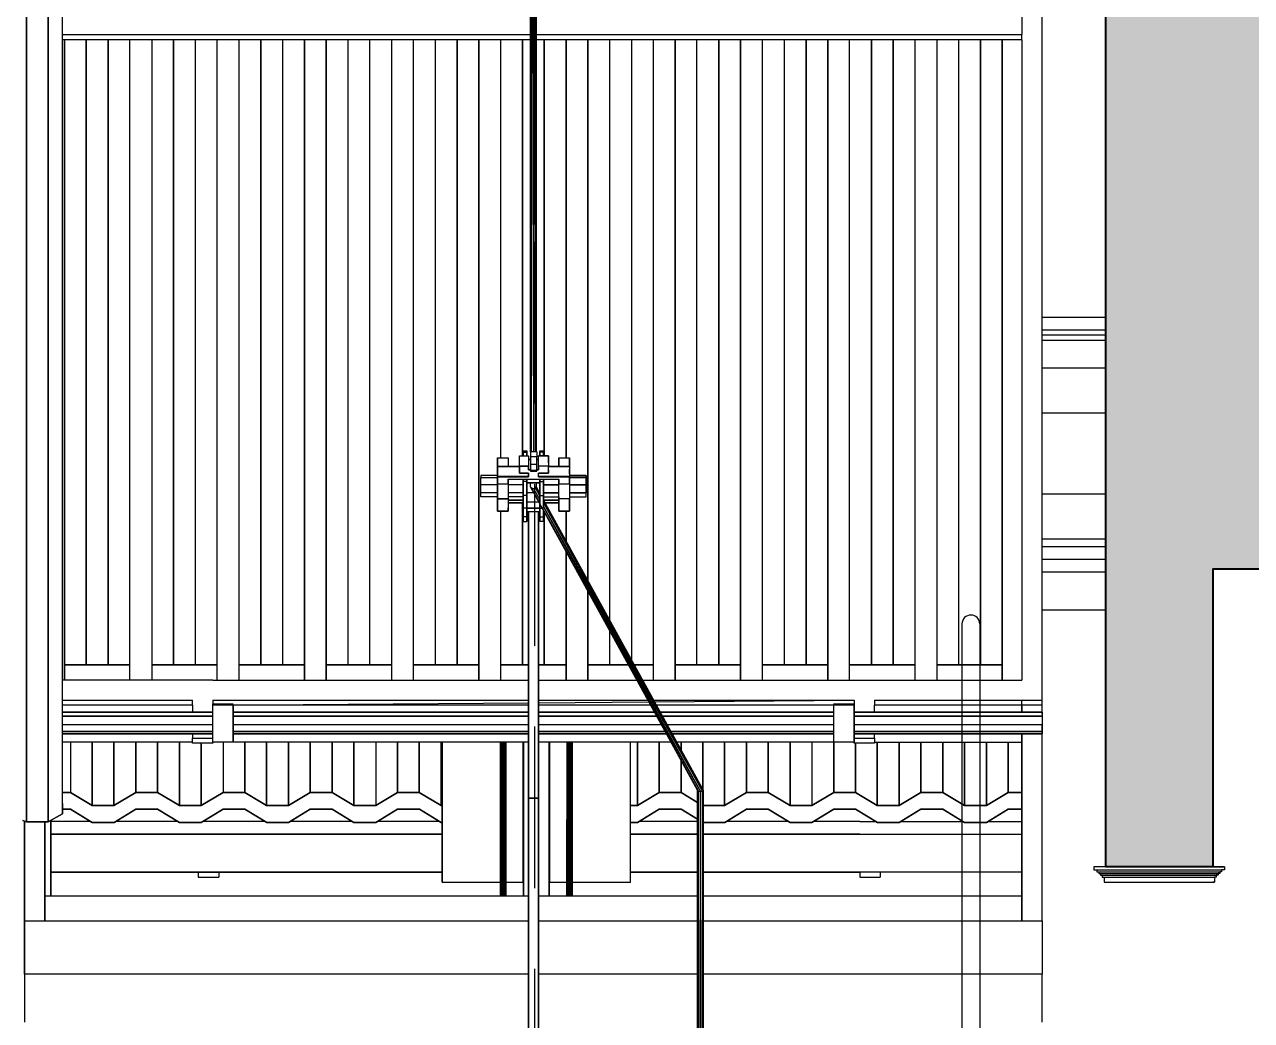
# Model space of a CAD drawing. Extents: x -43 to 90, y 6 to 81.
# Drawn here: x 29.152 to 33.974, y 19.528 to 23.443 of the extents above; entities that cross this region are included whole.
import ezdxf

# ---------------------------------------------------------------- set-up
doc = ezdxf.new("R2010")
doc.units = 0
doc.header["$LTSCALE"] = 0.1
doc.header["$MEASUREMENT"] = 0
doc.linetypes.add('HIDDEN', pattern=[9.525, 6.35, -3.175])
for name, color, linetype in [('cobertura nova', 4, 'CONTINUOUS'), ('hachures cobertura', 252, 'CONTINUOUS'), ('visto', 9, 'CONTINUOUS')]:
    doc.layers.add(name, color=color, linetype=linetype)
doc.layers.add('cortado', color=7, linetype='CONTINUOUS', lineweight=40)
doc.layers.add('hachuras cortado', color=7, linetype='CONTINUOUS', true_color=0xfeffff)

msp = doc.modelspace()

# ---------------------------------------------------------------- hatches: boundary and pattern name
at = {"layer": 'hachuras cortado', "linetype": 'ByBlock'}
msp.add_hatch(color=256, dxfattribs=at).paths.add_polyline_path([(42.9352, 25.9975), (43.5371, 25.9137), (43.5371, 26.4119), (43.7367, 26.4119), (43.7367, 20.1321), (43.2867, 20.1321), (43.2867, 21.302), (40.3389, 21.302), (40.3389, 20.1321), (39.9989, 20.1321), (39.9989, 21.302), (37.0903, 21.302), (37.0903, 20.1321), (36.7503, 20.1321), (36.7503, 21.302), (33.8214, 21.302), (33.8214, 20.1321), (33.4014, 20.1321), (33.4016, 26.5619), (33.6429, 26.5619), (33.6429, 26.4119), (34.1506, 26.4119), (38.3387, 28.6167)])

# ---------------------------------------------------------------- linework, layer by layer
at = {"layer": 'cobertura nova'}
for p, q in [((29.3004, 20.3806), (29.3004, 26.979)), ((29.1593, 26.9071), (29.1592, 20.3087)), ((29.2449, 20.3087), (29.245, 26.9071)), ((29.3002, 20.3402), (29.3003, 26.9386)), ((31.1406, 21.763), (31.1405, 26.1219)), ((31.1438, 21.763), (31.1405, 26.1219)), ((31.1438, 26.1151), (31.1517, 21.763)), ((31.1438, 21.763), (31.1438, 26.1151)), ((31.1518, 26.1123), (31.1596, 21.763)), ((31.1518, 26.1123), (31.1518, 21.763)), ((31.1597, 26.1151), (31.163, 21.763)), ((31.1598, 21.763), (31.1597, 26.1151)), ((31.163, 26.1219), (31.163, 21.763)), ((33.0717, 23.4824), (33.0717, 23.4031)), ((33.1517, 23.4031), (33.1517, 23.4824)), ((29.3004, 23.4031), (31.1406, 23.4031)), ((31.163, 23.4031), (33.0717, 23.4031)), ((33.0717, 23.3832), (33.0717, 23.4031)), ((33.1517, 20.8663), (33.1517, 23.4031)), ((31.1406, 23.3832), (29.3004, 23.3832)), ((31.1088, 21.7473), (31.1088, 23.3832)), ((33.0717, 23.3832), (31.163, 23.3832)), ((33.0717, 23.3832), (33.0717, 20.8663)), ((31.1115, 21.7676), (31.1259, 21.7676)), ((31.1115, 21.7676), (31.1115, 21.7489)), ((31.1115, 21.7624), (31.1115, 21.7676)), ((31.1115, 21.7473), (31.1115, 21.7624)), ((31.1115, 21.7624), (31.1259, 21.7624)), ((31.1115, 21.7624), (31.1115, 21.7473)), ((31.1115, 21.7489), (31.1115, 21.7489)), ((31.1115, 21.7473), (31.1115, 21.7489)), ((31.1115, 21.7489), (31.1115, 21.7473)), ((31.1259, 21.7676), (31.1259, 21.7624)), ((31.1259, 21.7624), (31.1259, 21.7676)), ((31.1259, 21.7624), (31.1259, 21.7473)), ((31.1259, 21.7473), (31.1259, 21.7624)), ((31.1648, 21.763), (31.1405, 21.763)), ((31.1405, 21.763), (31.1405, 21.744)), ((31.1648, 21.763), (31.1648, 21.744)), ((31.1771, 21.7676), (31.1771, 21.7489)), ((31.1771, 21.7624), (31.1771, 21.7676)), ((31.1771, 21.7676), (31.1915, 21.7676)), ((31.1771, 21.7676), (31.1771, 21.7624)), ((31.1771, 21.7489), (31.1771, 21.7676)), ((31.1771, 21.7473), (31.1771, 21.7624)), ((31.1915, 21.7624), (31.1771, 21.7624)), ((31.1771, 21.7624), (31.1771, 21.7473)), ((31.1771, 21.7489), (31.1771, 21.7473)), ((31.1771, 21.7489), (31.1771, 21.7489)), ((31.1771, 21.7489), (31.1771, 21.7489)), ((31.1915, 21.7676), (31.1915, 21.7624)), ((31.1915, 21.7624), (31.1915, 21.7676)), ((31.1915, 21.7473), (31.1915, 21.7624)), ((31.1915, 21.7624), (31.1915, 21.7473)), ((31.0103, 21.696), (31.0103, 21.7393)), ((31.0103, 21.7393), (31.0103, 21.7393)), ((31.0103, 21.7393), (31.0103, 21.7039)), ((31.0103, 21.7393), (31.0521, 21.7393)), ((31.0103, 21.7393), (31.0103, 21.696)), ((31.0103, 21.696), (31.0103, 21.7063)), ((31.0103, 21.7063), (31.0521, 21.7063)), ((31.0103, 21.6654), (31.0103, 21.7059)), ((31.0103, 21.7059), (31.0103, 21.6956)), ((31.0521, 21.7059), (31.0103, 21.7059)), ((31.0103, 21.7059), (31.0103, 21.6654)), ((31.0103, 21.7039), (31.0103, 21.696)), ((31.0103, 21.691), (31.0103, 21.7039)), ((31.0521, 21.7393), (31.0521, 21.7063)), ((31.0521, 21.7063), (31.0966, 21.7063)), ((31.0966, 21.7059), (31.0521, 21.7059)), ((31.0966, 21.7473), (31.1319, 21.7473)), ((31.0966, 21.7067), (31.0966, 21.7473)), ((31.0966, 21.7201), (31.0966, 21.7333)), ((31.0966, 21.7201), (31.0966, 21.7201)), ((31.0966, 21.6796), (31.0966, 21.7201)), ((31.1319, 21.7067), (31.0966, 21.7067)), ((31.0966, 21.7067), (31.0966, 21.6928)), ((31.0966, 21.6928), (31.0966, 21.7067)), ((31.0966, 21.7067), (31.0966, 21.7067)), ((31.0966, 21.7067), (31.1319, 21.7067)), ((31.1319, 21.7473), (31.1319, 21.7067)), ((31.1405, 21.7333), (31.1319, 21.7333)), ((31.1319, 21.7333), (31.1405, 21.7333)), ((31.1319, 21.6928), (31.1319, 21.7067)), ((31.1319, 21.7067), (31.1319, 21.7067)), ((31.1319, 21.7067), (31.1319, 21.6928)), ((31.1319, 21.7067), (31.1319, 21.7067)), ((31.1319, 21.7067), (31.1319, 21.7067)), ((31.1405, 21.744), (31.1405, 21.7138)), ((31.1648, 21.744), (31.1405, 21.744)), ((31.1405, 21.7138), (31.1405, 21.6901)), ((31.1648, 21.7138), (31.1405, 21.7138)), ((31.1648, 21.7138), (31.1648, 21.744)), ((31.1715, 21.7333), (31.1648, 21.7333)), ((31.1648, 21.7333), (31.1715, 21.7333)), ((31.1648, 21.6901), (31.1648, 21.7138)), ((31.2107, 21.7473), (31.1715, 21.7473)), ((31.1715, 21.7067), (31.1715, 21.7473)), ((31.1715, 21.7473), (31.2107, 21.7473)), ((31.2107, 21.7067), (31.1715, 21.7067)), ((31.1715, 21.7067), (31.1715, 21.6928)), ((31.1715, 21.6928), (31.1715, 21.7067)), ((31.2107, 21.7333), (31.2107, 21.7473)), ((31.2107, 21.7473), (31.2107, 21.7067)), ((31.2107, 21.7473), (31.2107, 21.7333)), ((31.2107, 21.7201), (31.2107, 21.7333)), ((31.2107, 21.7333), (31.2107, 21.7201)), ((31.2107, 21.6928), (31.2107, 21.7067)), ((31.2107, 21.7063), (31.2513, 21.7063)), ((31.2513, 21.7059), (31.2107, 21.7059)), ((31.2513, 21.7063), (31.2513, 21.7393)), ((31.2513, 21.7393), (31.2931, 21.7393)), ((31.2513, 21.7393), (31.2513, 21.7063)), ((31.2513, 21.7063), (31.2931, 21.7063)), ((31.2931, 21.7059), (31.2513, 21.7059)), ((31.2931, 21.7063), (31.2931, 21.7393)), ((31.2931, 21.7393), (31.2931, 21.7063)), ((31.2931, 21.7063), (31.2931, 21.7393)), ((31.2931, 21.7063), (31.2931, 21.7059)), ((31.2931, 21.7059), (31.2931, 21.6654)), ((30.9449, 21.6707), (30.9449, 21.6621)), ((31.0103, 21.6707), (30.9449, 21.6707)), ((30.9449, 21.6337), (30.9449, 21.6621)), ((30.9449, 21.6621), (31.0103, 21.6621)), ((31.0103, 21.6776), (31.0103, 21.696)), ((31.0103, 21.6956), (31.0103, 21.6772)), ((31.0103, 21.691), (31.0103, 21.691)), ((31.0103, 21.6707), (31.0103, 21.691)), ((31.0103, 21.691), (31.0103, 21.691)), ((31.0103, 21.6772), (31.0103, 21.6776)), ((31.0103, 21.6776), (31.0103, 21.6776)), ((31.0103, 21.6772), (31.0103, 21.6772)), ((31.0521, 21.6657), (31.0103, 21.6657)), ((31.0103, 21.6551), (31.0103, 21.6654)), ((31.0103, 21.6654), (31.0103, 21.6554)), ((31.0103, 21.6654), (31.0521, 21.6654)), ((31.0103, 21.6554), (31.0103, 21.637)), ((31.0103, 21.6367), (31.0103, 21.6551)), ((31.1319, 21.6657), (31.0521, 21.6657)), ((31.0521, 21.6654), (31.1319, 21.6654)), ((31.0521, 21.6554), (31.0521, 21.6551)), ((31.0521, 21.6551), (31.0521, 21.6554)), ((31.0521, 21.6554), (31.1319, 21.6554)), ((31.0521, 21.6551), (31.0521, 21.6367)), ((31.1319, 21.6551), (31.0521, 21.6551)), ((31.0521, 21.637), (31.0521, 21.6551)), ((31.0966, 21.6928), (31.0966, 21.6796)), ((31.0966, 21.6796), (31.0966, 21.6928)), ((31.0966, 21.6796), (31.1319, 21.6796)), ((31.1319, 21.6796), (31.0966, 21.6796)), ((31.1115, 21.6461), (31.1115, 21.6551)), ((31.1115, 21.6551), (31.1115, 21.6461)), ((31.1259, 21.6461), (31.1259, 21.6551)), ((31.126, 21.6551), (31.126, 21.6461)), ((31.1405, 21.6928), (31.1319, 21.6928)), ((31.1319, 21.6928), (31.1405, 21.6928)), ((31.1319, 21.6796), (31.1319, 21.6657)), ((31.1319, 21.6654), (31.1319, 21.6796)), ((31.1319, 21.6654), (31.1319, 21.6796)), ((31.1319, 21.6554), (31.1715, 21.6554)), ((31.1715, 21.6551), (31.1319, 21.6551)), ((31.1405, 21.6901), (31.1405, 21.6867)), ((31.1648, 21.6901), (31.1405, 21.6901)), ((31.1405, 21.6867), (31.1648, 21.6867)), ((31.1715, 21.6928), (31.1648, 21.6928)), ((31.1648, 21.6928), (31.1715, 21.6928)), ((31.1648, 21.6867), (31.1648, 21.6901)), ((31.1715, 21.6657), (31.1715, 21.6796)), ((31.1715, 21.6796), (31.2107, 21.6796)), ((31.2107, 21.6796), (31.1715, 21.6796)), ((31.1715, 21.6657), (31.1715, 21.6654)), ((31.2513, 21.6657), (31.1715, 21.6657)), ((31.1715, 21.6654), (31.1715, 21.6657)), ((31.1715, 21.6654), (31.2513, 21.6654)), ((31.1715, 21.6554), (31.2513, 21.6554)), ((31.2513, 21.6551), (31.1715, 21.6551)), ((31.1771, 21.6551), (31.1771, 21.6461)), ((31.1771, 21.6461), (31.1771, 21.6551)), ((31.1771, 21.6551), (31.1771, 21.6412)), ((31.1915, 21.6461), (31.1915, 21.6551)), ((31.1915, 21.6551), (31.1915, 21.6461)), ((31.2107, 21.6796), (31.2107, 21.6928)), ((31.2107, 21.6928), (31.2107, 21.6796)), ((31.2931, 21.6657), (31.2513, 21.6657)), ((31.2513, 21.6654), (31.2931, 21.6654)), ((31.2513, 21.6551), (31.2513, 21.6554)), ((31.2513, 21.6367), (31.2513, 21.6551)), ((31.2513, 21.6551), (31.2513, 21.637)), ((31.2931, 21.6772), (31.2931, 21.6956)), ((31.3585, 21.6707), (31.2931, 21.6707)), ((31.2931, 21.6707), (31.3585, 21.6707)), ((31.2931, 21.6654), (31.2931, 21.6551)), ((31.2931, 21.6554), (31.2931, 21.6654)), ((31.2931, 21.6621), (31.3585, 21.6621)), ((31.3585, 21.6621), (31.2931, 21.6621)), ((31.2931, 21.637), (31.2931, 21.6554)), ((31.2931, 21.6551), (31.2931, 21.6367)), ((31.3585, 21.6621), (31.3585, 21.6707)), ((31.3585, 21.6707), (31.3585, 21.6621)), ((31.3585, 21.6621), (31.3585, 21.6621)), ((31.3585, 21.6337), (31.3585, 21.6621)), ((31.3585, 21.6621), (31.3585, 21.6337)), ((30.9449, 21.6022), (30.9449, 21.6337)), ((31.0103, 21.6337), (30.9449, 21.6337)), ((31.0103, 21.637), (31.0521, 21.637)), ((31.0103, 21.5788), (31.0103, 21.6367)), ((31.0521, 21.6367), (31.0103, 21.6367)), ((31.0103, 21.6367), (31.0103, 21.5788)), ((31.0521, 21.6367), (31.0521, 21.5788)), ((31.1115, 21.6337), (31.0521, 21.6337)), ((31.1115, 21.5918), (31.1115, 21.6461)), ((31.1259, 21.6461), (31.1115, 21.6461)), ((31.1115, 21.6461), (31.1115, 21.5918)), ((31.1115, 21.6022), (31.1115, 21.6337)), ((31.1259, 21.5918), (31.1259, 21.6461)), ((31.1771, 21.6412), (31.1259, 21.6412)), ((31.1259, 21.6412), (31.1771, 21.6412)), ((31.126, 21.6461), (31.126, 21.5918)), ((31.1406, 21.6253), (31.1406, 21.6412)), ((31.7966, 20.4334), (31.1406, 21.6253)), ((31.7999, 20.4302), (31.1406, 21.6253)), ((31.1406, 21.6253), (31.1439, 21.6213)), ((31.1771, 21.561), (31.1439, 21.6213)), ((31.1439, 21.6213), (31.1518, 21.6196)), ((31.1771, 21.5617), (31.1439, 21.6213)), ((31.1518, 21.6196), (31.1598, 21.6213)), ((31.1518, 21.6196), (31.1771, 21.5744)), ((31.1518, 21.6196), (31.1771, 21.5738)), ((31.1598, 21.6213), (31.163, 21.6253)), ((31.1598, 21.6213), (31.1771, 21.5901)), ((31.1771, 21.5899), (31.1598, 21.6213)), ((31.1623, 21.6412), (31.163, 21.6253)), ((31.163, 21.6412), (31.163, 21.6253)), ((31.163, 21.6253), (31.1771, 21.5999)), ((31.1771, 21.6461), (31.1915, 21.6461)), ((31.1771, 21.6461), (31.1771, 21.5918)), ((31.1771, 21.5918), (31.1771, 21.6461)), ((31.1771, 21.6412), (31.1771, 21.6412)), ((31.1771, 21.6412), (31.1771, 21.602)), ((31.1915, 21.5918), (31.1915, 21.6461)), ((31.1915, 21.6461), (31.1915, 21.5918)), ((31.1915, 21.6337), (31.2513, 21.6337)), ((31.2513, 21.6337), (31.1915, 21.6337)), ((31.1915, 21.6337), (31.1915, 21.6022)), ((31.2513, 21.637), (31.2931, 21.637)), ((31.2931, 21.6367), (31.2513, 21.6367)), ((31.2513, 21.5788), (31.2513, 21.6367)), ((31.2931, 21.6367), (31.2931, 21.5788)), ((31.2931, 21.6337), (31.3585, 21.6337)), ((31.3585, 21.6337), (31.2931, 21.6337)), ((31.3585, 21.6337), (31.3585, 21.6337)), ((31.3585, 21.6022), (31.3585, 21.6337)), ((31.3585, 21.6337), (31.3585, 21.6022)), ((30.9449, 21.586), (30.9449, 21.6022)), ((31.0103, 21.6022), (30.9449, 21.6022)), ((31.0103, 21.586), (30.9449, 21.586)), ((31.0103, 21.586), (31.0103, 21.5733)), ((31.0103, 21.5305), (31.0103, 21.586)), ((31.0521, 21.5788), (31.0103, 21.5788)), ((31.0103, 21.5788), (31.0103, 21.5788)), ((31.0103, 21.5788), (31.0103, 21.5434)), ((31.0103, 21.5434), (31.0103, 21.5788)), ((31.0103, 21.5788), (31.0103, 21.5788)), ((31.0103, 21.5788), (31.0521, 21.5788)), ((31.0103, 21.5733), (31.0103, 21.5629)), ((31.0103, 21.5629), (31.0103, 21.5629)), ((31.0103, 21.5622), (31.0103, 21.5629)), ((31.0103, 21.5622), (31.0103, 21.5622)), ((31.1115, 21.6022), (31.0521, 21.6022)), ((31.1115, 21.586), (31.0521, 21.586)), ((31.0521, 21.5788), (31.0521, 21.5434)), ((31.1115, 21.5733), (31.0521, 21.5733)), ((31.0521, 21.5733), (31.1115, 21.5733)), ((31.0521, 21.5629), (31.1115, 21.5629)), ((31.1115, 21.5622), (31.0521, 21.5622)), ((31.1088, 20.9258), (31.1088, 21.5622)), ((31.1115, 21.586), (31.1115, 21.6022)), ((31.1259, 21.5918), (31.1115, 21.5918)), ((31.1115, 21.5918), (31.1115, 21.5425)), ((31.1115, 21.5425), (31.1115, 21.5918)), ((31.1115, 21.5593), (31.1115, 21.586)), ((31.1115, 21.586), (31.1115, 21.5593)), ((31.1115, 21.5593), (31.1115, 21.5593)), ((31.1115, 21.5173), (31.1115, 21.5593)), ((31.1115, 21.5593), (31.1115, 21.5173)), ((31.1534, 21.602), (31.1259, 21.602)), ((31.1259, 21.5425), (31.1259, 21.5918)), ((31.1259, 21.5663), (31.173, 21.5663)), ((31.126, 21.5918), (31.126, 21.5425)), ((31.1771, 21.602), (31.1759, 21.602)), ((31.1771, 21.602), (31.1771, 21.5999)), ((31.1771, 21.5918), (31.1915, 21.5918)), ((31.1771, 21.5918), (31.1771, 21.5425)), ((31.1771, 21.5425), (31.1771, 21.5918)), ((31.1771, 21.559), (31.1771, 21.5413)), ((31.1915, 21.6022), (31.2513, 21.6022)), ((31.2513, 21.6022), (31.1915, 21.6022)), ((31.1915, 21.5425), (31.1915, 21.5918)), ((31.1915, 21.5918), (31.1915, 21.5425)), ((31.1915, 21.586), (31.2513, 21.586)), ((31.1915, 21.5736), (31.8191, 20.4334)), ((31.1915, 21.5641), (31.8191, 20.4334)), ((31.8158, 20.4302), (31.1915, 21.5637)), ((31.2513, 21.5733), (31.1917, 21.5733)), ((31.1917, 21.5733), (31.2513, 21.5733)), ((31.1974, 21.5629), (31.2513, 21.5629)), ((31.2513, 21.5622), (31.1978, 21.5622)), ((31.2513, 21.586), (31.2513, 21.5733)), ((31.2513, 21.5434), (31.2513, 21.586)), ((31.2931, 21.5788), (31.2513, 21.5788)), ((31.2513, 21.5434), (31.2513, 21.5788)), ((31.2513, 21.5788), (31.2513, 21.5434)), ((31.2513, 21.5629), (31.2513, 21.5629)), ((31.2513, 21.5622), (31.2513, 21.5622)), ((31.2931, 21.6022), (31.3585, 21.6022)), ((31.3585, 21.6022), (31.2931, 21.6022)), ((31.2931, 21.586), (31.3585, 21.586)), ((31.2931, 21.5788), (31.2931, 21.5434)), ((31.2931, 21.5305), (31.2931, 21.5788)), ((31.2931, 21.5788), (31.2931, 21.5733)), ((31.2931, 21.5622), (31.2931, 21.5788)), ((31.2931, 21.5434), (31.2931, 21.5788)), ((31.2931, 21.5733), (31.2931, 21.5622)), ((31.3585, 21.586), (31.3585, 21.6022)), ((31.0103, 21.5434), (31.0103, 21.5305)), ((31.0103, 21.5305), (31.0103, 21.5434)), ((31.0103, 21.5305), (31.0521, 21.5305)), ((31.0521, 21.5305), (31.0103, 21.5305)), ((31.0521, 21.5434), (31.0521, 21.5305)), ((31.0521, 21.5305), (31.0521, 21.5434)), ((31.1259, 21.5425), (31.1115, 21.5425)), ((31.1115, 21.5425), (31.1115, 21.5077)), ((31.1115, 21.5077), (31.1115, 21.5425)), ((31.1115, 21.5173), (31.1115, 21.5173)), ((31.1115, 21.4943), (31.1115, 21.5173)), ((31.1115, 21.5173), (31.1115, 21.4943)), ((31.1259, 21.5077), (31.1115, 21.5077)), ((31.1115, 21.5077), (31.1115, 21.4891)), ((31.1115, 21.4891), (31.1115, 21.5077)), ((31.1259, 21.5077), (31.1259, 21.5425)), ((31.1259, 21.5413), (31.1771, 21.5413)), ((31.1771, 21.5413), (31.1259, 21.5413)), ((31.1259, 21.5413), (31.1259, 21.5278)), ((31.1771, 21.5278), (31.1259, 21.5278)), ((31.1259, 21.4891), (31.1259, 21.5077)), ((31.126, 21.5425), (31.126, 21.5077)), ((31.126, 21.5173), (31.126, 21.5278)), ((31.126, 21.4943), (31.126, 21.5173)), ((31.126, 21.5077), (31.126, 21.4891)), ((31.1319, 20.4444), (31.1319, 21.5278)), ((31.1319, 21.5278), (31.1319, 20.4022)), ((31.1319, 20.4022), (31.1319, 21.5278)), ((31.1319, 21.5278), (31.1319, 20.4444)), ((31.1714, 20.4022), (31.1715, 21.5278)), ((31.1714, 21.5278), (31.1714, 20.4022)), ((31.1771, 21.5425), (31.1862, 21.5425)), ((31.1862, 21.5425), (31.1771, 21.5425)), ((31.1771, 21.5425), (31.1771, 21.5077)), ((31.1771, 21.5425), (31.1771, 21.5425)), ((31.1771, 21.5077), (31.1771, 21.5425)), ((31.1771, 21.5413), (31.1771, 21.5413)), ((31.1771, 21.5413), (31.1771, 21.5278)), ((31.1771, 21.5278), (31.1771, 21.5173)), ((31.1771, 21.5173), (31.1771, 21.5173)), ((31.1771, 21.4943), (31.1771, 21.5173)), ((31.1771, 21.5173), (31.1771, 21.4943)), ((31.1771, 21.5077), (31.1915, 21.5077)), ((31.1771, 21.5077), (31.1771, 21.4891)), ((31.1771, 21.4891), (31.1771, 21.5077)), ((31.7999, 20.4302), (31.1873, 21.5425)), ((31.8079, 20.4289), (31.1878, 21.5425)), ((31.1915, 21.5485), (31.8158, 20.4302)), ((31.1915, 21.5476), (31.8079, 20.4289)), ((31.1915, 21.5425), (31.1915, 21.5425)), ((31.1915, 21.5077), (31.1915, 21.5328)), ((31.1915, 21.5328), (31.1915, 21.5077)), ((31.1915, 21.4891), (31.1915, 21.5077)), ((31.1915, 21.5077), (31.1915, 21.4891)), ((31.1945, 20.9258), (31.1945, 21.5273)), ((31.2513, 21.5305), (31.2513, 21.5434)), ((31.2513, 21.5434), (31.2513, 21.5305)), ((31.2931, 21.5305), (31.2513, 21.5305)), ((31.2513, 21.5305), (31.2931, 21.5305)), ((31.2802, 21.4124), (31.2802, 21.5305)), ((31.2802, 21.5305), (31.2802, 21.4124)), ((31.2931, 21.5434), (31.2931, 21.5305)), ((31.2931, 21.5434), (31.2931, 21.5305)), ((31.2931, 21.5305), (31.2931, 21.5434)), ((31.1115, 21.4943), (31.1115, 21.4891)), ((31.1115, 21.4891), (31.1259, 21.4891)), ((31.126, 21.4891), (31.126, 21.4943)), ((31.1771, 21.4943), (31.1771, 21.4943)), ((31.1771, 21.4891), (31.1771, 21.4943)), ((31.1771, 21.4943), (31.1771, 21.4943)), ((31.1771, 21.4943), (31.1771, 21.4891)), ((31.1915, 21.4891), (31.1771, 21.4891)), ((29.5659, 20.9258), (29.3088, 20.9258)), ((29.3088, 20.9258), (29.5659, 20.9258)), ((29.9088, 20.9258), (29.6517, 20.9258)), ((29.6517, 20.9258), (29.9088, 20.9258)), ((30.2517, 20.9258), (29.9945, 20.9258)), ((29.9945, 20.9258), (30.2517, 20.9258)), ((30.5945, 20.9258), (30.3374, 20.9258)), ((30.3374, 20.9258), (30.5945, 20.9258)), ((30.9374, 20.9258), (30.6802, 20.9258)), ((30.6802, 20.9258), (30.9374, 20.9258)), ((31.1319, 20.9258), (31.0231, 20.9258)), ((31.0231, 20.9258), (31.1319, 20.9258)), ((31.2802, 20.9258), (31.1714, 20.9258)), ((31.1714, 20.9258), (31.2802, 20.9258)), ((31.5256, 20.9258), (31.3659, 20.9258)), ((31.3659, 20.9258), (31.5256, 20.9258)), ((31.6231, 20.9258), (31.5481, 20.9258)), ((31.5481, 20.9258), (31.6231, 20.9258)), ((31.9659, 20.9258), (31.7088, 20.9258)), ((31.7088, 20.9258), (31.9659, 20.9258)), ((32.3088, 20.9258), (32.0517, 20.9258)), ((32.0517, 20.9258), (32.3088, 20.9258)), ((32.6517, 20.9258), (32.3945, 20.9258)), ((32.3945, 20.9258), (32.6517, 20.9258)), ((32.9945, 20.9258), (32.7374, 20.9258)), ((32.7374, 20.9258), (32.9945, 20.9258)), ((29.8117, 20.8663), (29.3004, 20.8663)), ((29.8917, 20.8663), (29.8117, 20.8663)), ((29.8917, 20.8663), (31.1319, 20.8663)), ((31.1714, 20.8663), (31.5584, 20.8663)), ((31.5808, 20.8663), (32.4117, 20.8663)), ((32.4117, 20.8663), (32.4917, 20.8663)), ((32.4917, 20.8663), (33.0717, 20.8663)), ((33.1517, 20.787), (33.1517, 20.8663)), ((29.3004, 20.787), (29.8117, 20.787)), ((29.8117, 20.7671), (29.8117, 20.787)), ((29.8917, 20.787), (31.1319, 20.787)), ((29.8917, 20.787), (29.8917, 20.7728)), ((29.8917, 20.787), (29.8917, 20.7728)), ((31.1714, 20.787), (31.602, 20.787)), ((31.6245, 20.787), (32.4117, 20.787)), ((31.6279, 20.7808), (32.4117, 20.787)), ((32.4117, 20.787), (32.4117, 20.7671)), ((32.4917, 20.787), (33.0717, 20.787)), ((32.4917, 20.787), (32.4917, 20.7671)), ((33.0717, 20.787), (33.1517, 20.787)), ((33.0717, 20.7671), (33.0717, 20.787)), ((33.1517, 20.7671), (33.1517, 20.787)), ((29.8117, 20.7671), (29.3004, 20.7671)), ((29.3004, 20.7401), (29.8916, 20.7401)), ((29.8916, 20.7401), (29.3004, 20.7401)), ((29.8117, 20.7671), (29.8117, 20.7401)), ((29.8916, 20.7728), (29.8916, 20.7728)), ((29.8916, 20.7728), (29.9716, 20.7728)), ((29.8916, 20.6228), (29.8916, 20.7728)), ((29.8917, 20.7671), (31.1319, 20.7769)), ((31.1319, 20.7671), (29.8917, 20.7671)), ((29.9716, 20.7671), (29.9716, 20.6228)), ((29.9716, 20.6228), (29.9716, 20.7671)), ((29.9716, 20.7401), (31.1319, 20.7401)), ((31.1319, 20.7401), (29.9716, 20.7401)), ((31.1714, 20.7772), (31.6055, 20.7807)), ((31.613, 20.7671), (31.1714, 20.7671)), ((31.1714, 20.7401), (31.6278, 20.7401)), ((31.6278, 20.7401), (31.1714, 20.7401)), ((32.4117, 20.7671), (31.6354, 20.7671)), ((31.6503, 20.7401), (32.3316, 20.7401)), ((32.3316, 20.7401), (31.6503, 20.7401)), ((32.3316, 20.7728), (32.4116, 20.7728)), ((32.3316, 20.7671), (32.3316, 20.6228)), ((32.3316, 20.7671), (32.3316, 20.7401)), ((32.4116, 20.7671), (32.4116, 20.6228)), ((32.4116, 20.6228), (32.4116, 20.7671)), ((32.4116, 20.7401), (33.1517, 20.7401)), ((33.1517, 20.7401), (32.4116, 20.7401)), ((32.4117, 20.7671), (32.4117, 20.7401)), ((32.4917, 20.7401), (32.4917, 20.7671)), ((33.0717, 20.7671), (32.4917, 20.7671)), ((33.0716, 20.7671), (33.0716, 20.7401)), ((33.0716, 20.7401), (33.0716, 20.7671)), ((33.0716, 20.7671), (33.0716, 20.7401)), ((33.1517, 20.7671), (33.0717, 20.7671)), ((33.1516, 20.7401), (33.1516, 20.7671)), ((33.1517, 20.7317), (33.1517, 20.7401)), ((33.1517, 20.7401), (33.1517, 20.7237)), ((29.3004, 20.7237), (29.8916, 20.7237)), ((29.8916, 20.7237), (29.3004, 20.7237)), ((29.3004, 20.6921), (29.8916, 20.6921)), ((29.9716, 20.7237), (31.1319, 20.7237)), ((31.1319, 20.7237), (29.9716, 20.7237)), ((29.9716, 20.6921), (31.1319, 20.6921)), ((31.1714, 20.7237), (31.6369, 20.7237)), ((31.6369, 20.7237), (31.1714, 20.7237)), ((31.1714, 20.6921), (31.6542, 20.6921)), ((31.6593, 20.7237), (32.3316, 20.7237)), ((32.3316, 20.7237), (31.6593, 20.7237)), ((31.6767, 20.6921), (32.3316, 20.6921)), ((32.4116, 20.7237), (33.1517, 20.7237)), ((33.1517, 20.7237), (32.4116, 20.7237)), ((32.4116, 20.6921), (33.1517, 20.6921)), ((33.1517, 20.7237), (33.1517, 20.6921)), ((33.1517, 20.6921), (33.1517, 20.6639)), ((33.1517, 20.6639), (33.1517, 20.6921)), ((29.8916, 20.6639), (29.3004, 20.6639)), ((29.3004, 20.6639), (29.8916, 20.6639)), ((29.8916, 20.6555), (29.3004, 20.6555)), ((29.3004, 20.6555), (29.8916, 20.6555)), ((29.8117, 20.6555), (29.8117, 20.6384)), ((29.8117, 20.6384), (29.8916, 20.6384)), ((29.8117, 20.6185), (29.8117, 20.6384)), ((31.1319, 20.6639), (29.9716, 20.6639)), ((29.9716, 20.6639), (31.1319, 20.6639)), ((31.1319, 20.6555), (29.9716, 20.6555)), ((29.9716, 20.6555), (31.1319, 20.6555)), ((31.6698, 20.6639), (31.1714, 20.6639)), ((31.1714, 20.6639), (31.6698, 20.6639)), ((31.6744, 20.6555), (31.1714, 20.6555)), ((31.1714, 20.6555), (31.6744, 20.6555)), ((32.3316, 20.6639), (31.6923, 20.6639)), ((31.6923, 20.6639), (32.3316, 20.6639)), ((32.3316, 20.6555), (31.6969, 20.6555)), ((31.6969, 20.6555), (32.3316, 20.6555)), ((32.3316, 20.6555), (32.3316, 20.6228)), ((33.1517, 20.6639), (32.4116, 20.6639)), ((32.4116, 20.6639), (33.1517, 20.6639)), ((33.1517, 20.6555), (32.4116, 20.6555)), ((32.4116, 20.6555), (33.1517, 20.6555)), ((32.4117, 20.6555), (32.4117, 20.6384)), ((32.4117, 20.6384), (32.4917, 20.6384)), ((32.4117, 20.6185), (32.4117, 20.6384)), ((32.4917, 20.6384), (32.4917, 20.6555)), ((32.4917, 20.6384), (32.4917, 20.6185)), ((33.0716, 20.6555), (33.0716, 19.9195)), ((33.0716, 19.9195), (33.0716, 20.6555)), ((33.0716, 20.6555), (33.0716, 20.6228)), ((33.1516, 19.9195), (33.1516, 20.6555)), ((33.1517, 20.6639), (33.1517, 20.6555)), ((33.1517, 20.6639), (33.1517, 20.6639)), ((33.1517, 20.6639), (33.1517, 20.6639)), ((33.1517, 20.6555), (33.1517, 20.6639)), ((29.8117, 20.6228), (29.3004, 20.6228)), ((29.8917, 20.6185), (29.8117, 20.6185)), ((29.9716, 20.6228), (29.8916, 20.6228)), ((29.8917, 20.6228), (29.8917, 20.6185)), ((31.1319, 20.6228), (29.9716, 20.6228)), ((30.7889, 20.6228), (30.7889, 20.3727)), ((30.7932, 20.6228), (30.7932, 20.0723)), ((30.7932, 20.0723), (30.7932, 20.6228)), ((30.7932, 20.6228), (30.7932, 20.0723)), ((31.0212, 20.6228), (31.0212, 20.0168)), ((31.0235, 20.0168), (31.0232, 20.6228)), ((31.0245, 20.6228), (31.0245, 20.0168)), ((31.03, 20.0168), (31.0294, 20.6228)), ((31.0324, 20.6228), (31.0324, 20.0168)), ((31.038, 20.0168), (31.0374, 20.6228)), ((31.0404, 20.6228), (31.0404, 20.0168)), ((31.0424, 20.6228), (31.0427, 20.0168)), ((31.0437, 20.6228), (31.0437, 20.0168)), ((31.1112, 20.0723), (31.1112, 20.6228)), ((31.1112, 20.0723), (31.1112, 20.6228)), ((31.1131, 20.0168), (31.1131, 20.6228)), ((31.1131, 20.6228), (31.1131, 20.0168)), ((31.1131, 20.6228), (31.1131, 20.0168)), ((31.1131, 20.6228), (31.1131, 20.0168)), ((31.6924, 20.6228), (31.1714, 20.6228)), ((31.2131, 20.0168), (31.2131, 20.6228)), ((31.2131, 20.6228), (31.2131, 20.0168)), ((31.215, 20.6228), (31.215, 20.0723)), ((31.215, 20.6228), (31.215, 20.0723)), ((31.215, 20.0723), (31.215, 20.6228)), ((31.2826, 20.6228), (31.2826, 20.0168)), ((31.2836, 20.0168), (31.2839, 20.6228)), ((31.2859, 20.0168), (31.2859, 20.6228)), ((31.2883, 20.0168), (31.2889, 20.6228)), ((31.2939, 20.0168), (31.2939, 20.6228)), ((31.2969, 20.6228), (31.2963, 20.0168)), ((31.3018, 20.0168), (31.3018, 20.6228)), ((31.3031, 20.6228), (31.3028, 20.0168)), ((31.3051, 20.0168), (31.3051, 20.6228)), ((31.5331, 20.0723), (31.5331, 20.6228)), ((31.5331, 20.0723), (31.5331, 20.6228)), ((32.3316, 20.6228), (31.7149, 20.6228)), ((31.7318, 20.6228), (31.7318, 20.5922)), ((31.8175, 20.6228), (31.8175, 20.4364)), ((32.4116, 20.6228), (32.3316, 20.6228)), ((32.4116, 20.6228), (32.4117, 20.6228)), ((32.4917, 20.6185), (32.4117, 20.6185)), ((32.4917, 20.6228), (33.0716, 20.6228)), ((33.0716, 19.9195), (33.0716, 20.6228)), ((33.0716, 20.6228), (33.0716, 19.9195)), ((31.7318, 20.5513), (31.7318, 20.4241)), ((29.3318, 20.4241), (29.3004, 20.4241)), ((29.3004, 20.4241), (29.3318, 20.4241)), ((29.4175, 20.3728), (29.3318, 20.4241)), ((29.3318, 20.4241), (29.4175, 20.3727)), ((29.5889, 20.4241), (29.5032, 20.3728)), ((29.5032, 20.3727), (29.5889, 20.4241)), ((29.6746, 20.4241), (29.5889, 20.4241)), ((29.5889, 20.4241), (29.5889, 20.4241)), ((29.5889, 20.4241), (29.6746, 20.4241)), ((29.7603, 20.3727), (29.6746, 20.4241)), ((29.6746, 20.4241), (29.6746, 20.4241)), ((29.6746, 20.4241), (29.7603, 20.3727)), ((29.9318, 20.4241), (29.8461, 20.3727)), ((29.8461, 20.3727), (29.9318, 20.4241)), ((30.0175, 20.4241), (29.9318, 20.4241)), ((29.9318, 20.4241), (30.0175, 20.4241)), ((30.1032, 20.3727), (30.0175, 20.4241)), ((30.0175, 20.4241), (30.0175, 20.4241)), ((30.0175, 20.4241), (30.1032, 20.3727)), ((30.2746, 20.4241), (30.1889, 20.3727)), ((30.1889, 20.3727), (30.2746, 20.4241)), ((30.3603, 20.4241), (30.2746, 20.4241)), ((30.2746, 20.4241), (30.2746, 20.4241)), ((30.2746, 20.4241), (30.3603, 20.4241)), ((30.4461, 20.3727), (30.3603, 20.4241)), ((30.3603, 20.4241), (30.3603, 20.4241)), ((30.3603, 20.4241), (30.4461, 20.3727)), ((30.6175, 20.4241), (30.5318, 20.3727)), ((30.5318, 20.3727), (30.6175, 20.4241)), ((30.7032, 20.4241), (30.6175, 20.4241)), ((30.6175, 20.4241), (30.6175, 20.4241)), ((30.6175, 20.4241), (30.7032, 20.4241)), ((30.7889, 20.3727), (30.7032, 20.4241)), ((30.7032, 20.4241), (30.7032, 20.4241)), ((30.7032, 20.4241), (30.7889, 20.3727)), ((31.1319, 20.419), (31.1319, 20.4444)), ((31.1319, 20.4444), (31.1319, 20.419)), ((31.1319, 19.9195), (31.1319, 20.419)), ((31.1319, 20.419), (31.1319, 20.3768)), ((31.1319, 20.4022), (31.1714, 20.4022)), ((31.1714, 20.4022), (31.1319, 20.4022)), ((31.1319, 20.4022), (31.1319, 18.5206)), ((31.1319, 18.5206), (31.1319, 20.4022)), ((31.1714, 20.4022), (31.1714, 18.5206)), ((31.1714, 20.4022), (31.1714, 20.4022)), ((31.1714, 20.4022), (31.1714, 20.4022)), ((31.1714, 18.5206), (31.1714, 20.4022)), ((31.6461, 20.4241), (31.5603, 20.3727)), ((31.5603, 20.3727), (31.6461, 20.4241)), ((31.7318, 20.4241), (31.6461, 20.4241)), ((31.6461, 20.4241), (31.6461, 20.4241)), ((31.6461, 20.4241), (31.7318, 20.4241)), ((31.7967, 20.3852), (31.7318, 20.4241)), ((31.7318, 20.4241), (31.7318, 20.4241)), ((31.7318, 20.4241), (31.7967, 20.3852)), ((31.7975, 15.3388), (31.7966, 20.4334)), ((31.8007, 15.3387), (31.7966, 20.4334)), ((31.7966, 20.4334), (31.7999, 20.4302)), ((31.8007, 15.3387), (31.7999, 20.4302)), ((31.8087, 15.3387), (31.7999, 20.4302)), ((31.7999, 20.4302), (31.8079, 20.4289)), ((31.8079, 20.4289), (31.8158, 20.4302)), ((31.8087, 15.3387), (31.8079, 20.4289)), ((31.8079, 20.4289), (31.8166, 15.3387)), ((31.8158, 20.4302), (31.8191, 20.4334)), ((31.8158, 20.4302), (31.8199, 15.3388)), ((31.8158, 20.4302), (31.8166, 15.3387)), ((31.8191, 20.4334), (31.8199, 15.3388)), ((31.9889, 20.4241), (31.9032, 20.3727)), ((31.9032, 20.3727), (31.9889, 20.4241)), ((32.0746, 20.4241), (31.9889, 20.4241)), ((31.9889, 20.4241), (31.9889, 20.4241)), ((31.9889, 20.4241), (32.0746, 20.4241)), ((32.1603, 20.3727), (32.0746, 20.4241)), ((32.0746, 20.4241), (32.0746, 20.4241)), ((32.0746, 20.4241), (32.1603, 20.3727)), ((32.3318, 20.4241), (32.2461, 20.3727)), ((32.2461, 20.3727), (32.3318, 20.4241)), ((32.4175, 20.4241), (32.3318, 20.4241)), ((32.3318, 20.4241), (32.3318, 20.4241)), ((32.3318, 20.4241), (32.4175, 20.4241)), ((32.5032, 20.3727), (32.4175, 20.4241)), ((32.4175, 20.4241), (32.4175, 20.4241)), ((32.4175, 20.4241), (32.5032, 20.3727)), ((32.6746, 20.4241), (32.5889, 20.3727)), ((32.5889, 20.3727), (32.6746, 20.4241)), ((32.7603, 20.4241), (32.6746, 20.4241)), ((32.6746, 20.4241), (32.6746, 20.4241)), ((32.6746, 20.4241), (32.7603, 20.4241)), ((32.8461, 20.3727), (32.7603, 20.4241)), ((32.7603, 20.4241), (32.7603, 20.4241)), ((32.7603, 20.4241), (32.8461, 20.3727)), ((33.0175, 20.4241), (32.9318, 20.3727)), ((32.9318, 20.3727), (33.0175, 20.4241)), ((33.0716, 20.4241), (33.0175, 20.4241)), ((33.0175, 20.4241), (33.0175, 20.4241)), ((33.0175, 20.4241), (33.0716, 20.4241)), ((29.3004, 20.3806), (29.3002, 20.3402)), ((29.3319, 20.3583), (29.3003, 20.3583)), ((29.3003, 20.3583), (29.3319, 20.3583)), ((29.4176, 20.3069), (29.3319, 20.3583)), ((29.3319, 20.3583), (29.3319, 20.3583)), ((29.3319, 20.3583), (29.4176, 20.3069)), ((29.5032, 20.3728), (29.4175, 20.3728)), ((29.4175, 20.3727), (29.4175, 20.3728)), ((29.4175, 20.3727), (29.5032, 20.3727)), ((29.5032, 20.3727), (29.5032, 20.3728)), ((29.589, 20.3583), (29.5033, 20.3069)), ((29.5033, 20.3069), (29.589, 20.3583)), ((29.6747, 20.3583), (29.589, 20.3583)), ((29.589, 20.3583), (29.589, 20.3583)), ((29.589, 20.3583), (29.6747, 20.3583)), ((29.7605, 20.3069), (29.6747, 20.3583)), ((29.6747, 20.3583), (29.6747, 20.3583)), ((29.6747, 20.3583), (29.7605, 20.3069)), ((29.8461, 20.3727), (29.7603, 20.3727)), ((29.7603, 20.3727), (29.7603, 20.3727)), ((29.7603, 20.3727), (29.8461, 20.3727)), ((29.8461, 20.3727), (29.8461, 20.3727)), ((29.9319, 20.3583), (29.8462, 20.3069)), ((29.8462, 20.3069), (29.9319, 20.3583)), ((30.0176, 20.3583), (29.9319, 20.3583)), ((29.9319, 20.3583), (29.9319, 20.3583)), ((29.9319, 20.3583), (30.0176, 20.3583)), ((30.1033, 20.3069), (30.0176, 20.3583)), ((30.0176, 20.3583), (30.0176, 20.3583)), ((30.0176, 20.3583), (30.1033, 20.3069)), ((30.1889, 20.3727), (30.1032, 20.3727)), ((30.1032, 20.3727), (30.1032, 20.3727)), ((30.1032, 20.3727), (30.1889, 20.3727)), ((30.1889, 20.3727), (30.1889, 20.3727)), ((30.2747, 20.3583), (30.189, 20.3069)), ((30.189, 20.3069), (30.2747, 20.3583)), ((30.3605, 20.3583), (30.2747, 20.3583)), ((30.2747, 20.3583), (30.2747, 20.3583)), ((30.2747, 20.3583), (30.3605, 20.3583)), ((30.4462, 20.3069), (30.3605, 20.3583)), ((30.3605, 20.3583), (30.3605, 20.3583)), ((30.3605, 20.3583), (30.4462, 20.3069)), ((30.5318, 20.3727), (30.4461, 20.3727)), ((30.4461, 20.3727), (30.4461, 20.3727)), ((30.4461, 20.3727), (30.5318, 20.3727)), ((30.5319, 20.3069), (30.6176, 20.3583)), ((30.6176, 20.3582), (30.5319, 20.3069)), ((30.6176, 20.3582), (30.6176, 20.3583)), ((30.6176, 20.3583), (30.7033, 20.3583)), ((30.7033, 20.3582), (30.6176, 20.3582)), ((30.7033, 20.3583), (30.7033, 20.3582)), ((30.7033, 20.3583), (30.789, 20.3069)), ((30.789, 20.3069), (30.7033, 20.3582)), ((30.7932, 20.3727), (30.7889, 20.3727)), ((30.7889, 20.3727), (30.7889, 20.3727)), ((30.7889, 20.3727), (30.7932, 20.3727)), ((31.1131, 20.3839), (31.1112, 20.385)), ((31.1112, 20.385), (31.1131, 20.3839)), ((31.1319, 20.3768), (31.1319, 20.2311)), ((31.1319, 20.3768), (31.1319, 20.3768)), ((31.1319, 18.5628), (31.1319, 20.3768)), ((31.1319, 20.3768), (31.1319, 19.8187)), ((31.1319, 20.3768), (31.1319, 20.3768)), ((31.215, 20.3727), (31.2131, 20.3727)), ((31.2131, 20.3727), (31.215, 20.3727)), ((31.5603, 20.3727), (31.5331, 20.3727)), ((31.5331, 20.3727), (31.5603, 20.3727)), ((31.5603, 20.3727), (31.5603, 20.3727)), ((31.6462, 20.3582), (31.5605, 20.3069)), ((31.5605, 20.3069), (31.6462, 20.3582)), ((31.7319, 20.3582), (31.6462, 20.3582)), ((31.6462, 20.3582), (31.6462, 20.3582)), ((31.6462, 20.3582), (31.7319, 20.3582)), ((31.7967, 20.3194), (31.7319, 20.3582)), ((31.7319, 20.3582), (31.7319, 20.3582)), ((31.7319, 20.3582), (31.7967, 20.3194)), ((31.9032, 20.3727), (31.8191, 20.3727)), ((31.8191, 20.3727), (31.9032, 20.3727)), ((31.9032, 20.3727), (31.9032, 20.3727)), ((31.989, 20.3582), (31.9033, 20.3069)), ((31.9033, 20.3069), (31.989, 20.3582)), ((32.0747, 20.3582), (31.989, 20.3582)), ((31.989, 20.3582), (31.989, 20.3582)), ((31.989, 20.3582), (32.0747, 20.3582)), ((32.1605, 20.3069), (32.0747, 20.3582)), ((32.0747, 20.3582), (32.0747, 20.3582)), ((32.0747, 20.3582), (32.1605, 20.3069)), ((32.2461, 20.3727), (32.1603, 20.3727)), ((32.1603, 20.3727), (32.1603, 20.3727)), ((32.1603, 20.3727), (32.2461, 20.3727)), ((32.3319, 20.3582), (32.2462, 20.3069)), ((32.2462, 20.3069), (32.3319, 20.3582)), ((32.4176, 20.3582), (32.3319, 20.3582)), ((32.3319, 20.3582), (32.3319, 20.3582)), ((32.3319, 20.3582), (32.4176, 20.3582)), ((32.5033, 20.3069), (32.4176, 20.3582)), ((32.4176, 20.3582), (32.4176, 20.3582)), ((32.4176, 20.3582), (32.5033, 20.3069)), ((32.5889, 20.3727), (32.5032, 20.3727)), ((32.5032, 20.3727), (32.5032, 20.3727)), ((32.5032, 20.3727), (32.5889, 20.3727)), ((32.5889, 20.3727), (32.5889, 20.3727)), ((32.6747, 20.3582), (32.589, 20.3069)), ((32.589, 20.3069), (32.6747, 20.3582)), ((32.7605, 20.3582), (32.6747, 20.3582)), ((32.6747, 20.3582), (32.6747, 20.3582)), ((32.6747, 20.3582), (32.7605, 20.3582)), ((32.8462, 20.3069), (32.7605, 20.3582)), ((32.7605, 20.3582), (32.7605, 20.3582)), ((32.7605, 20.3582), (32.8462, 20.3069)), ((32.9318, 20.3727), (32.8461, 20.3727)), ((32.8461, 20.3727), (32.8461, 20.3727)), ((32.8461, 20.3727), (32.9318, 20.3727)), ((32.9318, 20.3727), (32.9318, 20.3727)), ((32.9319, 20.3069), (33.0176, 20.3582)), ((33.0176, 20.3582), (32.9319, 20.3069)), ((33.0176, 20.3582), (33.0716, 20.3582)), ((33.0176, 20.3582), (33.0176, 20.3582)), ((33.0716, 20.3582), (33.0176, 20.3582)), ((33.0176, 20.3582), (33.0176, 20.3582)), ((29.1592, 20.3087), (29.1451, 20.3139)), ((29.1451, 20.3139), (29.1592, 20.3087)), ((29.1516, 19.7648), (29.1516, 20.3115)), ((29.1516, 19.7648), (29.1516, 20.3115)), ((29.1516, 20.3115), (29.1516, 19.7648)), ((29.1592, 20.3087), (29.2449, 20.3087)), ((29.2449, 20.3087), (29.1592, 20.3087)), ((29.2316, 19.9195), (29.2316, 20.3087)), ((29.2316, 20.3087), (29.2316, 19.9195)), ((29.2316, 19.9195), (29.2316, 20.3087)), ((29.2449, 20.3087), (29.3002, 20.3402)), ((29.3002, 20.3402), (29.2449, 20.3087)), ((29.2449, 20.3087), (29.2449, 20.3087)), ((29.2546, 20.0168), (29.2546, 20.3143)), ((29.2546, 20.2607), (29.2546, 20.3143)), ((29.2546, 20.3143), (29.2546, 20.0168)), ((29.4117, 20.3104), (29.2546, 20.3104)), ((29.5033, 20.3069), (29.4176, 20.3069)), ((29.4176, 20.3069), (29.4176, 20.3069)), ((29.4176, 20.3069), (29.5033, 20.3069)), ((29.5033, 20.3069), (29.5033, 20.3069)), ((29.7545, 20.3104), (29.5092, 20.3104)), ((29.8462, 20.3069), (29.7605, 20.3069)), ((29.7605, 20.3069), (29.7605, 20.3069)), ((29.7605, 20.3069), (29.8462, 20.3069)), ((29.8462, 20.3069), (29.8462, 20.3069)), ((29.9146, 20.3104), (29.8521, 20.3104)), ((30.0974, 20.3104), (29.9146, 20.3104)), ((30.189, 20.3069), (30.1033, 20.3069)), ((30.1033, 20.3069), (30.1033, 20.3069)), ((30.1033, 20.3069), (30.189, 20.3069)), ((30.189, 20.3069), (30.189, 20.3069)), ((30.4402, 20.3104), (30.195, 20.3104)), ((30.5319, 20.3069), (30.4462, 20.3069)), ((30.4462, 20.3069), (30.4462, 20.3069)), ((30.4462, 20.3069), (30.5319, 20.3069)), ((30.5319, 20.3069), (30.5319, 20.3069)), ((30.7831, 20.3104), (30.5378, 20.3104)), ((30.7932, 20.3069), (30.789, 20.3069)), ((30.789, 20.3069), (30.789, 20.3069)), ((30.789, 20.3069), (30.7932, 20.3069)), ((31.1112, 20.3193), (31.1131, 20.3181)), ((31.1131, 20.3181), (31.1112, 20.3192)), ((31.1131, 20.3104), (31.1112, 20.3104)), ((31.215, 20.3069), (31.2131, 20.3069)), ((31.2131, 20.3069), (31.215, 20.3069)), ((31.5605, 20.3069), (31.5331, 20.3069)), ((31.5331, 20.3069), (31.5605, 20.3069)), ((31.5605, 20.3069), (31.5605, 20.3069)), ((31.7967, 20.3104), (31.5664, 20.3104)), ((31.9033, 20.3069), (31.8192, 20.3069)), ((31.8192, 20.3069), (31.9033, 20.3069)), ((31.9033, 20.3069), (31.9033, 20.3069)), ((32.1545, 20.3104), (31.9093, 20.3104)), ((32.2462, 20.3069), (32.1605, 20.3069)), ((32.1605, 20.3069), (32.1605, 20.3069)), ((32.1605, 20.3069), (32.2462, 20.3069)), ((32.2462, 20.3069), (32.2462, 20.3069)), ((32.4346, 20.3104), (32.2521, 20.3104)), ((32.4346, 20.3104), (32.4974, 20.3104)), ((32.589, 20.3069), (32.5033, 20.3069)), ((32.5033, 20.3069), (32.5033, 20.3069)), ((32.5033, 20.3069), (32.589, 20.3069)), ((32.589, 20.3069), (32.589, 20.3069)), ((32.595, 20.3104), (32.8402, 20.3104)), ((32.9319, 20.3069), (32.8462, 20.3069)), ((32.8462, 20.3069), (32.8462, 20.3069)), ((32.8462, 20.3069), (32.9319, 20.3069)), ((32.9319, 20.3069), (32.9319, 20.3069)), ((32.9319, 20.3069), (32.9319, 20.3069)), ((32.9378, 20.3104), (33.0716, 20.3104)), ((29.2546, 20.2607), (29.9146, 20.2607)), ((29.2546, 20.1107), (29.2546, 20.2607)), ((29.9146, 20.2607), (29.2546, 20.2607)), ((29.2546, 20.2607), (29.2546, 20.1107)), ((29.9146, 20.2607), (29.9946, 20.2607)), ((29.9946, 20.2607), (29.9146, 20.2607)), ((29.9946, 20.2607), (30.7932, 20.2607)), ((30.7932, 20.2607), (29.9946, 20.2607)), ((31.1112, 20.2607), (31.1131, 20.2607)), ((31.1131, 20.2607), (31.1112, 20.2607)), ((31.2131, 20.2607), (31.215, 20.2607)), ((31.215, 20.2607), (31.2131, 20.2607)), ((31.5331, 20.2607), (31.7967, 20.2607)), ((31.7967, 20.2607), (31.5331, 20.2607)), ((31.8192, 20.2607), (32.3546, 20.2607)), ((32.3546, 20.2607), (31.8192, 20.2607)), ((32.3546, 20.2607), (32.4346, 20.2607)), ((32.4346, 20.2607), (32.3546, 20.2607)), ((32.4346, 20.2607), (33.0716, 20.2607)), ((31.1714, 20.2311), (31.1714, 19.8187)), ((31.1714, 19.9195), (31.1714, 20.2311)), ((29.9146, 20.1107), (29.2546, 20.1107)), ((29.2546, 20.1107), (29.9146, 20.1107)), ((29.2546, 20.0168), (29.2546, 20.1107)), ((29.8346, 20.1107), (29.8346, 20.0914)), ((29.9946, 20.1107), (29.9146, 20.1107)), ((29.9146, 20.1107), (29.9946, 20.1107)), ((29.9146, 20.1107), (29.9146, 20.0914)), ((30.7932, 20.1107), (29.9946, 20.1107)), ((29.9946, 20.1107), (30.7932, 20.1107)), ((31.1131, 20.1107), (31.1112, 20.1107)), ((31.1112, 20.1107), (31.1131, 20.1107)), ((31.215, 20.1107), (31.2131, 20.1107)), ((31.2131, 20.1107), (31.215, 20.1107)), ((31.7967, 20.1107), (31.5331, 20.1107)), ((31.5331, 20.1107), (31.7967, 20.1107)), ((32.3546, 20.1107), (31.8192, 20.1107)), ((31.8192, 20.1107), (32.3546, 20.1107)), ((32.4346, 20.1107), (32.3546, 20.1107)), ((32.3546, 20.1107), (32.4346, 20.1107)), ((33.0716, 20.1107), (32.4346, 20.1107)), ((32.4346, 20.1107), (32.4346, 20.0914)), ((32.5146, 20.1107), (32.5146, 20.0914)), ((29.8346, 20.0914), (29.9146, 20.0914)), ((30.7932, 20.0723), (30.7932, 20.0723)), ((30.7932, 20.0723), (31.0212, 20.0723)), ((30.7932, 20.0723), (30.7932, 20.0723)), ((31.0437, 20.0723), (31.1112, 20.0723)), ((31.215, 20.0723), (31.2826, 20.0723)), ((31.215, 20.0723), (31.215, 20.0723)), ((31.215, 20.0723), (31.215, 20.0723)), ((31.3051, 20.0723), (31.5331, 20.0723)), ((32.4346, 20.0914), (32.5146, 20.0914)), ((29.1516, 20.0168), (29.1516, 20.0168)), ((31.1319, 20.0168), (29.2316, 20.0168)), ((31.7967, 20.0168), (31.1714, 20.0168)), ((33.0716, 20.0168), (31.8192, 20.0168)), ((29.1516, 19.7105), (29.1516, 19.9195)), ((29.1516, 19.9195), (31.1319, 19.9195)), ((31.1714, 19.9195), (31.7967, 19.9195)), ((31.8192, 19.9195), (33.1516, 19.9195)), ((33.1516, 19.9195), (33.1516, 19.7105)), ((29.1516, 19.7648), (29.1516, 19.5216)), ((29.1516, 19.7648), (29.1516, 19.7648)), ((29.1516, 19.7648), (29.1516, 19.7648)), ((29.1516, 19.7648), (29.1516, 19.7648)), ((29.1516, 19.7648), (29.1516, 19.7648)), ((29.1516, 19.7648), (29.1516, 19.7648)), ((31.1319, 19.7105), (29.1516, 19.7105)), ((29.1516, 19.7105), (29.1516, 19.5216)), ((31.7968, 19.7105), (31.1714, 19.7105)), ((33.1516, 19.7105), (31.8193, 19.7105)), ((33.1516, 19.5216), (33.1516, 19.7105))]:
    msp.add_line(p, q, dxfattribs=at)
at = {"layer": 'cortado', "flags": 128}
msp.add_lwpolyline([(42.9352, 25.9975), (43.5371, 25.9137), (43.5371, 26.4119), (43.7367, 26.4119), (43.7367, 20.1321), (43.2867, 20.1321), (43.2867, 21.302), (40.3389, 21.302), (40.3389, 20.1321), (39.9989, 20.1321), (39.9989, 21.302), (37.0903, 21.302), (37.0903, 20.1321), (36.7503, 20.1321), (36.7503, 21.302), (33.8214, 21.302), (33.8214, 20.1321), (33.4014, 20.1321), (33.4016, 26.5619), (33.6429, 26.5619), (33.6429, 26.4119), (34.1506, 26.4119), (38.3387, 28.6167)], close=True, dxfattribs=at)
at = {"layer": 'hachures cobertura', "linetype": 'HIDDEN'}
msp.add_line((31.1565, 34.0184), (31.1565, 6.3811), dxfattribs=at)
at = {"layer": 'hachures cobertura'}
for p, q in [((29.1592, 20.3087), (29.1593, 26.9071)), ((29.245, 26.9071), (29.2449, 20.3087)), ((29.3088, 23.3832), (29.3088, 20.8663)), ((29.3088, 20.8663), (29.3088, 23.3832)), ((29.3945, 20.9258), (29.3945, 23.3832)), ((29.3945, 23.3832), (29.3945, 20.9258)), ((29.4802, 23.3832), (29.4802, 20.9258)), ((29.4802, 20.9258), (29.4802, 23.3832)), ((29.5659, 20.8663), (29.5659, 23.3832)), ((29.6517, 23.3832), (29.6517, 20.8663)), ((29.7374, 20.9258), (29.7374, 23.3832)), ((29.7374, 23.3832), (29.7374, 20.9258)), ((29.8231, 20.9258), (29.8231, 23.3832)), ((29.9088, 20.8663), (29.9088, 23.3832)), ((29.9945, 23.3832), (29.9945, 20.8663)), ((30.0802, 20.9258), (30.0802, 23.3832)), ((30.0802, 23.3832), (30.0802, 20.9258)), ((30.1659, 23.3832), (30.1659, 20.9258)), ((30.2517, 20.8663), (30.2517, 23.3832)), ((30.2517, 23.3832), (30.2517, 20.8663)), ((30.3374, 23.3832), (30.3374, 20.8663)), ((30.3374, 20.8663), (30.3374, 23.3832)), ((30.4231, 20.9258), (30.4231, 23.3832)), ((30.5088, 20.9258), (30.5088, 23.3832)), ((30.5945, 23.3832), (30.5945, 20.8663)), ((30.6802, 20.8663), (30.6802, 23.3832)), ((30.7659, 23.3832), (30.7659, 20.9258)), ((30.8517, 20.9258), (30.8517, 23.3832)), ((30.8517, 23.3832), (30.8517, 20.9258)), ((30.9374, 23.3832), (30.9374, 20.8663)), ((30.9374, 20.8663), (30.9374, 23.3832)), ((31.0231, 21.7393), (31.0231, 23.3832)), ((31.1088, 23.3832), (31.1088, 21.7473)), ((31.1945, 21.7473), (31.1945, 23.3832)), ((31.1945, 23.3832), (31.1945, 21.7473)), ((31.2802, 21.7393), (31.2802, 23.3832)), ((31.2802, 23.3832), (31.2802, 21.7393)), ((31.3659, 23.3832), (31.3659, 21.2567)), ((31.3659, 21.2567), (31.3659, 23.3832)), ((31.4517, 21.101), (31.4517, 23.3832)), ((31.5374, 23.3832), (31.5374, 20.9453)), ((31.6231, 20.8663), (31.6231, 23.3832)), ((31.7088, 20.8663), (31.7088, 23.3832)), ((31.7088, 23.3832), (31.7088, 20.8663)), ((31.7945, 20.9258), (31.7945, 23.3832)), ((31.8802, 20.9258), (31.8802, 23.3832)), ((31.8802, 23.3832), (31.8802, 20.9258)), ((31.9659, 23.3832), (31.9659, 20.8663)), ((31.9659, 20.8663), (31.9659, 23.3832)), ((32.0517, 20.8663), (32.0517, 23.3832)), ((32.1374, 23.3832), (32.1374, 20.9258)), ((32.2231, 20.9258), (32.2231, 23.3832)), ((32.2231, 23.3832), (32.2231, 20.9258)), ((32.3088, 23.3832), (32.3088, 20.8663)), ((32.3088, 20.8663), (32.3088, 23.3832)), ((32.3945, 20.8663), (32.3945, 23.3832)), ((32.4802, 20.9258), (32.4802, 23.3832)), ((32.4802, 23.3832), (32.4802, 20.9258)), ((32.5659, 23.3832), (32.5659, 20.9258)), ((32.5659, 20.9258), (32.5659, 23.3832)), ((32.6517, 20.8663), (32.6517, 23.3832)), ((32.7374, 23.3832), (32.7374, 20.8663)), ((32.8231, 20.9258), (32.8231, 23.3832)), ((32.9088, 20.9258), (32.9088, 23.3832)), ((32.9088, 23.3832), (32.9088, 20.9258)), ((32.9945, 20.8663), (32.9945, 23.3832)), ((32.9945, 23.3832), (32.9945, 20.8663)), ((31.1088, 21.5622), (31.1088, 20.9258)), ((31.0231, 20.8663), (31.0231, 21.5305)), ((31.1945, 21.5273), (31.1945, 20.9258)), ((31.2802, 20.8663), (31.2802, 21.3716)), ((31.2802, 21.3716), (31.2802, 20.8663)), ((31.3659, 21.2159), (31.3659, 20.8663)), ((31.3659, 20.8663), (31.3659, 21.2159)), ((31.4517, 20.9258), (31.4517, 21.0602)), ((29.3318, 20.6228), (29.3318, 20.4241)), ((29.4175, 20.6228), (29.4175, 20.3728)), ((29.4175, 20.3728), (29.4175, 20.6228)), ((29.5032, 20.6228), (29.5032, 20.3728)), ((29.5032, 20.3728), (29.5032, 20.6228)), ((29.5889, 20.6228), (29.5889, 20.4241)), ((29.5889, 20.4241), (29.5889, 20.6228)), ((29.6746, 20.6228), (29.6746, 20.4241)), ((29.6746, 20.4241), (29.6746, 20.6228)), ((29.7603, 20.6228), (29.7603, 20.3727)), ((29.7603, 20.3727), (29.7603, 20.6228)), ((29.8461, 20.6185), (29.8461, 20.3727)), ((29.8461, 20.3727), (29.8461, 20.6185)), ((29.9318, 20.6228), (29.9318, 20.4241)), ((30.0175, 20.6228), (30.0175, 20.4241)), ((30.0175, 20.4241), (30.0175, 20.6228)), ((30.1032, 20.6228), (30.1032, 20.3727)), ((30.1032, 20.3727), (30.1032, 20.6228)), ((30.1889, 20.6228), (30.1889, 20.3727)), ((30.1889, 20.3727), (30.1889, 20.6228)), ((30.2746, 20.6228), (30.2746, 20.4241)), ((30.2746, 20.4241), (30.2746, 20.6228)), ((30.3603, 20.6228), (30.3603, 20.4241)), ((30.3603, 20.4241), (30.3603, 20.6228)), ((30.4461, 20.6228), (30.4461, 20.3727)), ((30.4461, 20.3727), (30.4461, 20.6228)), ((30.5318, 20.6228), (30.5318, 20.3727)), ((30.6175, 20.6228), (30.6175, 20.4241)), ((30.6175, 20.4241), (30.6175, 20.6228)), ((30.7032, 20.6228), (30.7032, 20.4241)), ((30.7032, 20.4241), (30.7032, 20.6228)), ((30.7889, 20.3727), (30.7889, 20.6228)), ((31.5603, 20.6228), (31.5603, 20.3727)), ((31.5603, 20.3727), (31.5603, 20.6228)), ((31.6461, 20.6228), (31.6461, 20.4241)), ((31.6461, 20.4241), (31.6461, 20.6228)), ((31.7318, 20.5922), (31.7318, 20.6228)), ((31.8175, 20.4364), (31.8175, 20.6228)), ((31.9032, 20.6228), (31.9032, 20.3727)), ((31.9032, 20.3727), (31.9032, 20.6228)), ((31.9889, 20.6228), (31.9889, 20.4241)), ((31.9889, 20.4241), (31.9889, 20.6228)), ((32.0746, 20.6228), (32.0746, 20.4241)), ((32.0746, 20.4241), (32.0746, 20.6228)), ((32.1603, 20.6228), (32.1603, 20.3727)), ((32.1603, 20.3727), (32.1603, 20.6228)), ((32.2461, 20.6228), (32.2461, 20.3727)), ((32.3318, 20.6228), (32.3318, 20.4241)), ((32.3318, 20.4241), (32.3318, 20.6228)), ((32.4175, 20.6185), (32.4175, 20.4241)), ((32.4175, 20.4241), (32.4175, 20.6185)), ((32.5032, 20.6228), (32.5032, 20.3727)), ((32.5032, 20.3727), (32.5032, 20.6228)), ((32.5889, 20.6228), (32.5889, 20.3727)), ((32.5889, 20.3727), (32.5889, 20.6228)), ((32.6746, 20.6228), (32.6746, 20.4241)), ((32.6746, 20.4241), (32.6746, 20.6228)), ((32.7603, 20.6228), (32.7603, 20.4241)), ((32.7603, 20.4241), (32.7603, 20.6228)), ((32.8461, 20.3727), (32.8461, 20.6228)), ((32.8461, 20.6228), (32.8461, 20.3727)), ((32.9318, 20.3727), (32.9318, 20.6228)), ((32.9318, 20.6228), (32.9318, 20.3727)), ((33.0175, 20.4241), (33.0175, 20.6228)), ((33.0175, 20.6228), (33.0175, 20.4241)), ((31.7318, 20.4241), (31.7318, 20.5513))]:
    msp.add_line(p, q, dxfattribs=at)
at = {"layer": 'visto'}
for p, q in [((33.4014, 22.2918), (33.1517, 22.2918)), ((33.4014, 22.2418), (33.1517, 22.2418)), ((33.4014, 22.2218), (33.1517, 22.2218)), ((33.4014, 22.2003), (33.1517, 22.2003)), ((33.4014, 22.0918), (33.1517, 22.0918)), ((33.1517, 21.4218), (33.4015, 21.4218)), ((33.1517, 21.3918), (33.4015, 21.3918)), ((33.1517, 21.3418), (33.4015, 21.3418)), ((33.1517, 21.2918), (33.4015, 21.2918)), ((33.8214, 21.3018), (36.7503, 21.3018)), ((33.1517, 21.1418), (33.4015, 21.1418)), ((32.8359, 21.0868), (32.8359, 16.7118)), ((32.9059, 21.0868), (32.9059, 16.7118)), ((33.8683, 20.1321), (33.3545, 20.1321)), ((33.3545, 20.12), (33.8563, 20.12)), ((33.3665, 20.113), (33.8493, 20.113)), ((33.4014, 20.1321), (33.8683, 20.1321)), ((33.3735, 20.106), (33.8423, 20.106)), ((33.3805, 20.099), (33.8353, 20.099)), ((33.3875, 20.092), (33.8283, 20.092))]:
    msp.add_line(p, q, dxfattribs=at)
for points in [[(33.1517, 21.9168), (33.4014, 21.9168)], [(33.4014, 21.5968), (33.1517, 21.5968)], [(33.3545, 20.1321), (33.3545, 20.1201), (33.3665, 20.1201), (33.3665, 20.1131), (33.3735, 20.1131), (33.3735, 20.1061), (33.3805, 20.1061), (33.3805, 20.0991), (33.3875, 20.0991), (33.3875, 20.0921), (33.3945, 20.0921), (33.3945, 20.0721), (33.8283, 20.0721)], [(33.8683, 20.1321), (33.8683, 20.1201), (33.8563, 20.1201), (33.8563, 20.1131), (33.8493, 20.1131), (33.8493, 20.1061), (33.8423, 20.1061), (33.8423, 20.0991), (33.8353, 20.0991), (33.8353, 20.0921), (33.8283, 20.0921), (33.8283, 20.0721), (33.8213, 20.0721)]]:
    msp.add_lwpolyline(points, dxfattribs=at)
msp.add_arc((32.8709, 21.0868), 0.035, 0, 180, dxfattribs=at)

doc.saveas('drawing.dxf')
